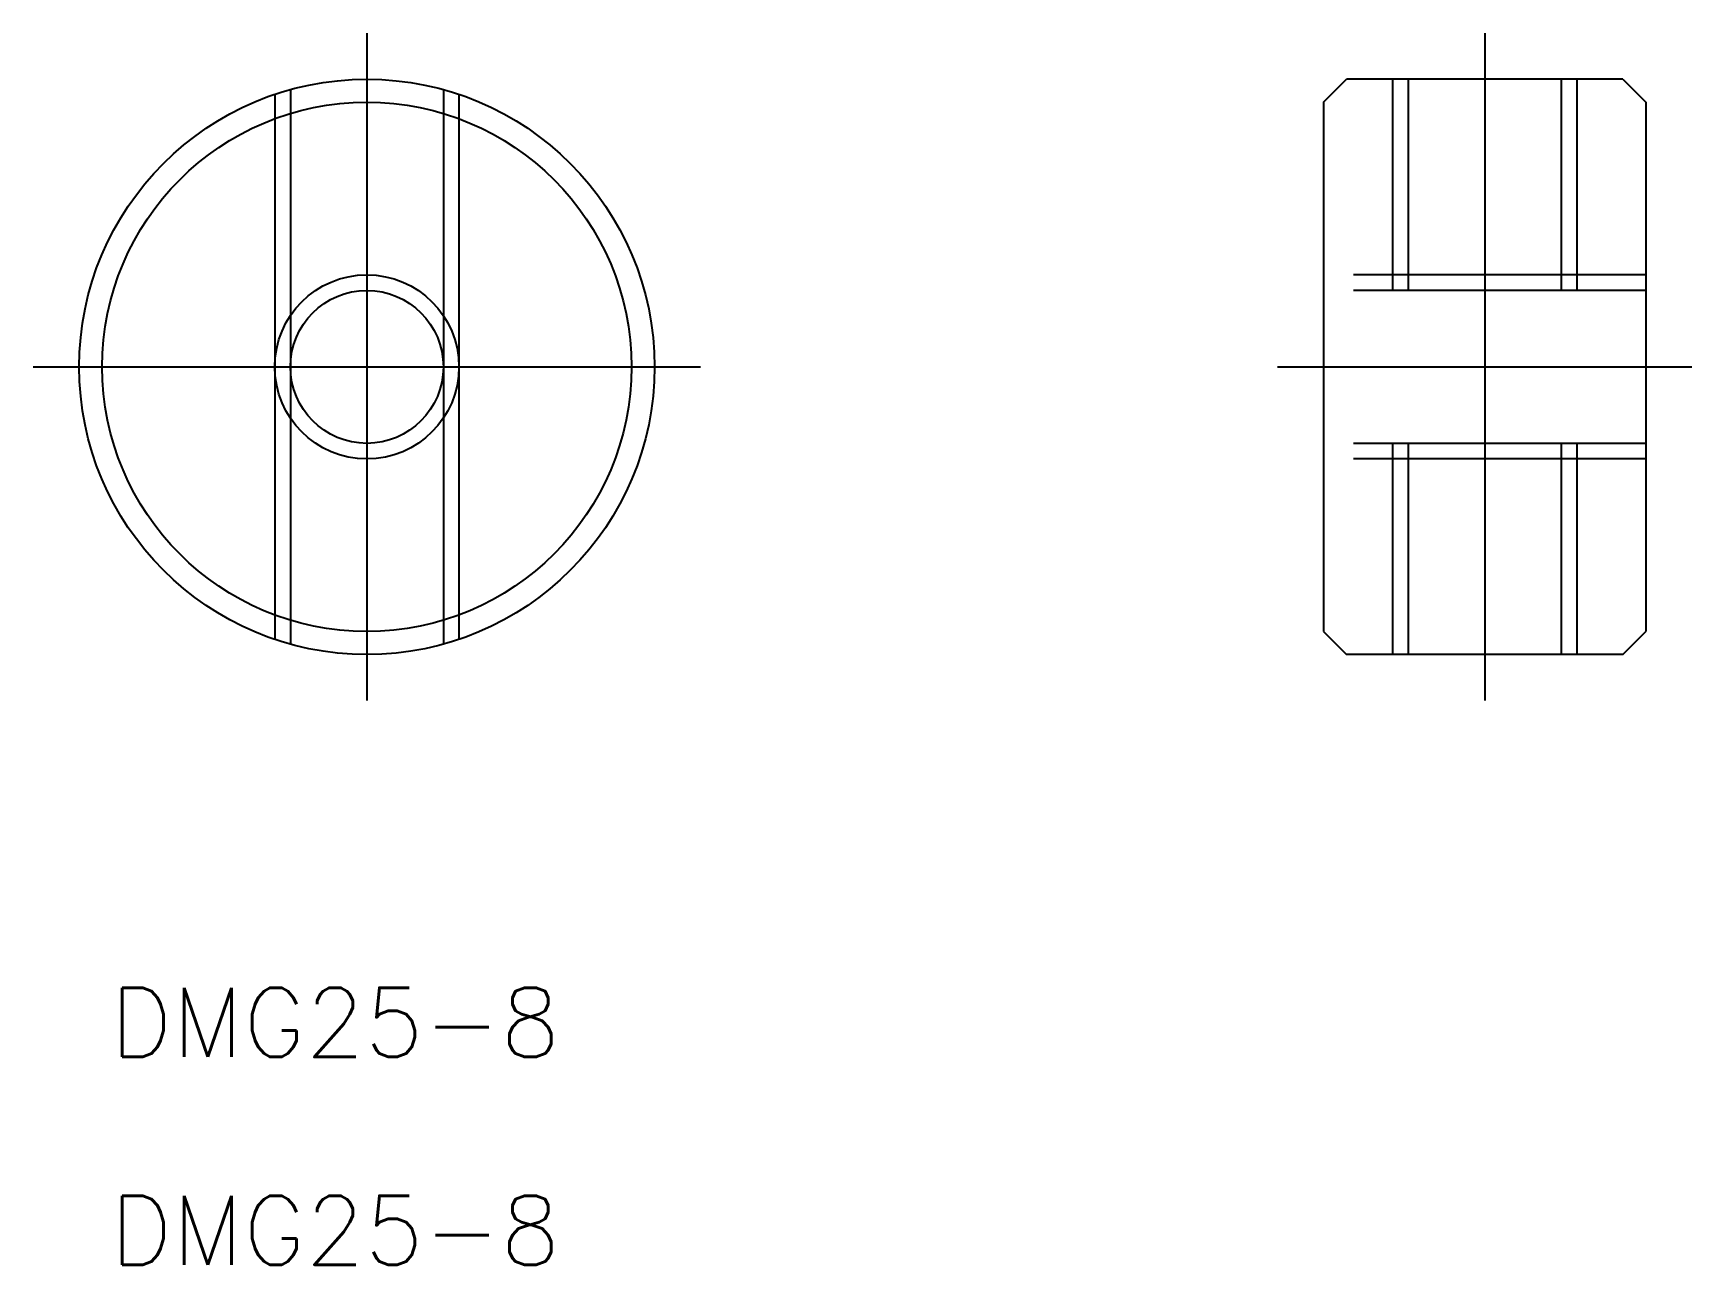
# Model space of a CAD drawing. Extents: x -14.5 to 57.6, y -39 to 14.5.
import ezdxf

# ---------------------------------------------------------------- set-up
doc = ezdxf.new("R2010")
doc.units = 0
doc.linetypes.add('CENTER', pattern=[50.8, 31.75, -6.35, 6.35, -6.35])
doc.linetypes.add('DASHED', pattern=[19.05, 12.7, -6.35])
doc.layers.get('0').update_dxf_attribs({"linetype": 'CONTINUOUS'})
doc.layers.add('CENTER', color=1, linetype='CENTER')
doc.styles.get("Standard").update_dxf_attribs({"font": 'txt.shx', "height": 3, "bigfont": 'bigfont.shx'})

msp = doc.modelspace()

# ---------------------------------------------------------------- linework, layer by layer
at = {"color": 7, "linetype": 'CONTINUOUS'}
for p, q in [((41.573, 11.5), (42.573, 12.5)), ((54.573, 12.5), (42.573, 12.5)), ((54.573, 12.5), (55.573, 11.5)), ((41.573, 11.5), (41.573, -11.5)), ((55.573, 11.5), (55.573, -11.5)), ((41.573, -11.5), (42.573, -12.5)), ((54.573, -12.5), (55.573, -11.5)), ((54.573, -12.5), (42.573, -12.5))]:
    msp.add_line(p, q, dxfattribs=at)
at = {"color": 3, "linetype": 'DASHED'}
for p, q in [((44.573, 12.5), (44.573, 3.323)), ((45.25, 12.5), (45.25, 3.323)), ((51.897, 12.5), (51.897, 3.323)), ((52.573, 12.5), (52.573, 3.323)), ((-4, 11.843), (-4, -0.002)), ((-3.324, 12.05), (-3.324, 0)), ((3.323, 12.05), (3.323, 0.011)), ((4, 11.843), (4, 0)), ((55.573, 4), (41.573, 4)), ((55.573, 3.323), (41.573, 3.323)), ((3.323, 0.011), (3.323, -12.05)), ((4, 0), (4, -11.843)), ((-4, -0.002), (-4, -11.843)), ((-3.324, 0), (-3.324, -12.05)), ((55.573, -3.324), (41.573, -3.324)), ((44.573, -3.324), (44.573, -12.5)), ((45.25, -3.324), (45.25, -12.5)), ((51.897, -3.324), (51.897, -12.5)), ((52.573, -3.324), (52.573, -12.5)), ((55.573, -4), (41.573, -4))]:
    msp.add_line(p, q, dxfattribs=at)
at = {"color": 7, "linetype": 'CONTINUOUS'}
for radius in [12.5, 11.5, 3.324]:
    msp.add_circle((0, 0), radius, dxfattribs=at)
at = {"color": 3, "linetype": 'CONTINUOUS'}
msp.add_circle((0, 0), 4, dxfattribs=at)
at = {"layer": 'CENTER', "color": 1, "linetype": 'CENTER'}
for p, q in [((0, 14.5), (0, -14.5)), ((48.573, 14.5), (48.573, -14.5)), ((-14.5, 0), (14.5, 0)), ((39.573, 0), (57.573, 0))]:
    msp.add_line(p, q, dxfattribs=at)

# ---------------------------------------------------------------- texts
at = {"color": 7, "linetype": 'CONTINUOUS'}
for p in [(-11.154, -29.983), (-11.154, -39.02)]:
    msp.add_text('DMG25-8', height=3, dxfattribs=at).set_placement(p)

doc.saveas('drawing.dxf')
